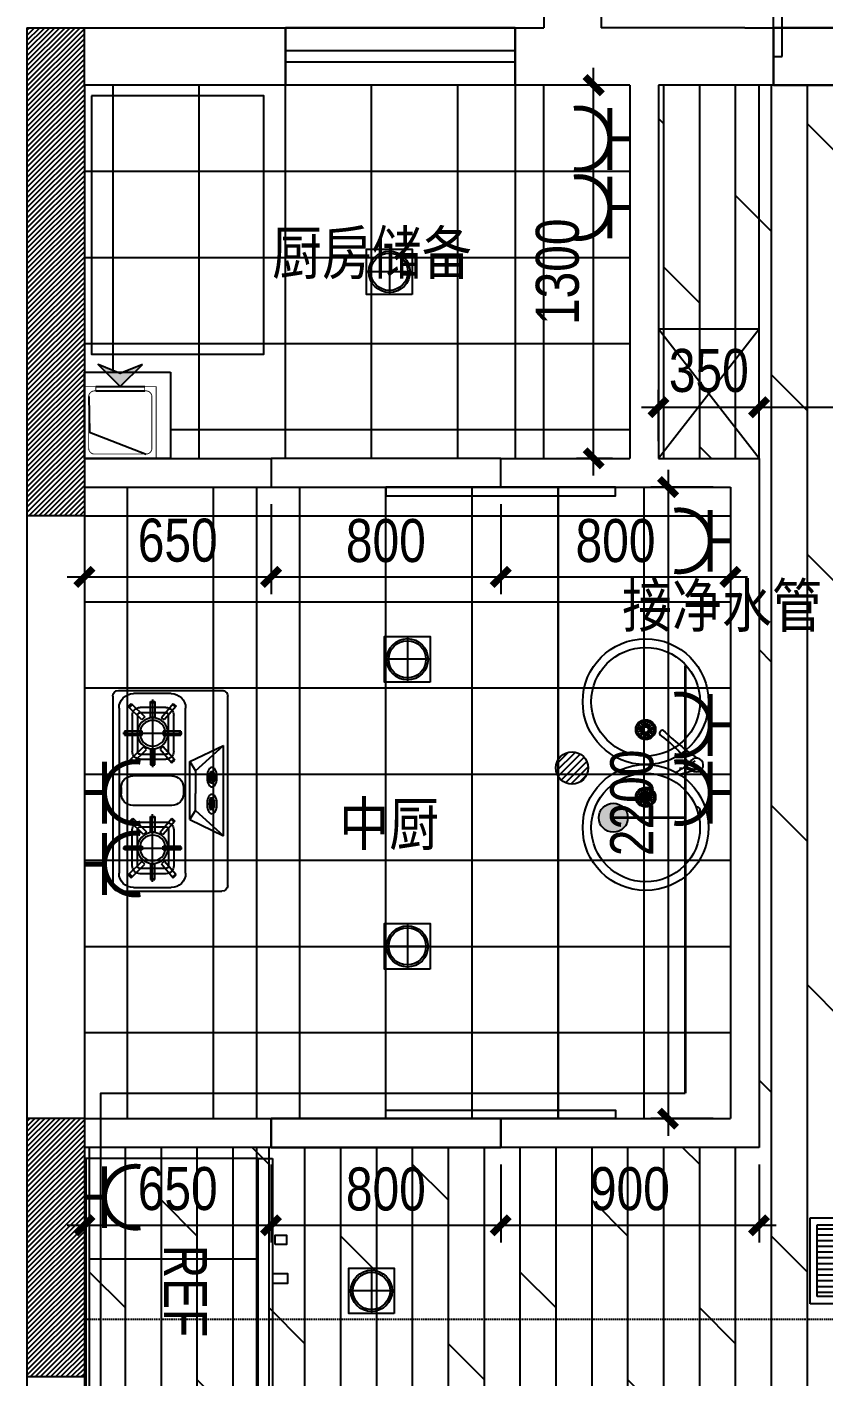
# Model space of a CAD drawing. Extents: x 160245 to 405305, y -111140 to 232735.
# Drawn here: x 270407 to 273183, y 509 to 5212 of the extents above; entities that cross this region are included whole.
import ezdxf

# ---------------------------------------------------------------- set-up
doc = ezdxf.new("R2010")
doc.units = 0
doc.header["$LTSCALE"] = 10
doc.header["$MEASUREMENT"] = 0
doc.linetypes.add('( Dashed )', pattern=[0.75, 0.5, -0.25])
doc.linetypes.add('DASH', pattern=[0.35, 0.25, -0.1])
doc.layers.get('Defpoints').update_dxf_attribs({"color": 229})
for name, color, linetype in [('C-ceiling 天花', 153, 'Continuous'), ('C-Light 灯具', 107, 'Continuous'), ('Door 门', 107, 'Continuous'), ('P-floorpat地面', 8, 'Continuous'), ('P-Furniture 家具', 153, 'Continuous'), ('P-N wall 新建隔墙', 241, 'Continuous'), ('P-New Wall Size 隔墙尺寸', 8, 'Continuous'), ('P-O wall 原始墙体', 245, 'Continuous'), ('P-Text  平面文字', 9, 'Continuous'), ('P-window 窗', 107, 'Continuous'), ('Z-给排水', 6, 'Continuous'), ('插座说明', 2, 'Continuous'), ('空调', 145, 'DASH')]:
    doc.layers.add(name, color=color, linetype=linetype)
doc.styles.add('PDC DIM', font='PMingLiU-ExtB.ttf', dxfattribs={"width": 0.85})
doc.styles.add('rmd', font='', dxfattribs={"width": 0.766})
doc.styles.get('rmd').set_extended_font_data('SimSun')
doc.dimstyles.new('PDC-A2', dxfattribs={"dimscale": 0, "dimtxt": 2.5, "dimasz": 1, "dimexe": 1, "dimexo": 1, "dimgap": 0.7, "dimtad": 1, "dimdec": 0, "dimtxsty": 'PDC DIM', "dimblk": 'ARCHTICK', "dimcen": 1, "dimdle": 1, "dimclrd": 8, "dimclre": 8, "dimclrt": 9, "dimadec": 0, "dimazin": 0, "dimtfac": 1, "dimtdec": 0, "dimtix": 1, "dimtmove": 2, "dimatfit": 3, "dimldrblk": 'PDC A2 T R', "dimfxl": 10, "dimfxlon": 1, "dimarcsym": 0})
pattern_1 = [(45, (59491.276, 0), (-8.8388348, 8.8388348), [])]

# ---------------------------------------------------------------- blocks, each defined once
blk = doc.blocks.new('A$C7BB304D7')
blk.add_hatch(color=256).paths.add_polyline_path([(126.5, 77.4), (203.8, 0.2), (126.3, 31.7), (49.1, 0)])
at = {"linetype": 'DASH', "ltscale": 0.5}
for p, q in [((1.5, 330.2), (1.5, 30.2)), ((301.5, 330.2), (1.5, 330.2)), ((301.5, 30.2), (301.5, 330.2)), ((1.5, 30.2), (301.5, 30.2))]:
    blk.add_line(p, q, dxfattribs=at)
for p, q in [((41.5, 95.2), (211.5, 95.2)), ((41.5, 80.2), (211.5, 80.2))]:
    blk.add_line(p, q)
at = {"const_width": 3}
blk.add_lwpolyline([(1.5, 80.2), (1.5, 330.2), (251.5, 330.2), (251.5, 80.2), (211.5, 80.2), (211.5, 95.2), (216.5, 95.2, 0.414214), (236.5, 115.2), (236.5, 295.2, 0.414214), (216.5, 315.2), (36.5, 315.2, 0.414214), (16.5, 295.2), (16.5, 115.2, 0.414214), (36.5, 95.2), (41.5, 95.2), (41.5, 80.2)], format="xyb", close=True, dxfattribs=at)
blk.add_lwpolyline([(16.5, 115.2), (19.3, 239.2), (216.5, 315.2)])
blk.add_lwpolyline([(203.8, 2.9), (126.3, 34.4), (49.1, 2.7), (126.5, 80.2)], close=True)
blk = doc.blocks.new('$DorLib2D$00000002')
for p, q in [((-0.5, 0), (-0.5, 0.4875)), ((-0.475, 0.4875), (-0.5, 0.4875)), ((-0.475, 0), (-0.475, 0.4875)), ((0.475, 0), (0.475, 0.4875)), ((0.475, 0.4875), (0.5, 0.4875)), ((0.5, 0), (0.5, 0.4875)), ((-0.5, 0), (-0.475, 0)), ((0.5, 0), (0.475, 0))]:
    blk.add_line(p, q)
at = {"lineweight": 13}
for centre, start, end in [((-0.4875, 0), 0, 88.5307), ((0.4875, 0), 91.4693, 180)]:
    blk.add_arc(centre, 0.4875, start, end, dxfattribs=at)
blk = doc.blocks.new('A$C65A12E1F')
at = {"linetype": 'ByBlock'}
for p, q in [((0, 650), (910, 650)), ((0, 600), (0, 650)), ((910, 650), (910, 600)), ((350, 600), (350, 10))]:
    blk.add_line(p, q, dxfattribs=at)
for points in [[(298.8, 660), (266.6, 660), (266.6, 699.8), (298.8, 699.8)], [(401.2, 650), (433.4, 650), (433.4, 703.4), (401.2, 703.4)], [(910, 600), (0, 600), (0, 0), (910, 0)]]:
    blk.add_lwpolyline(points, close=True, dxfattribs=at)
at = {"color": 9, "linetype": 'ByBlock', "insert": (300.5, 272.6), "char_height": 150, "width": 1231.747, "attachment_point": 7, "style": 'rmd'}
blk.add_mtext('{\\fArial|b0|i0|c0|p32;REF}', dxfattribs=at)
blk = doc.blocks.new('A$C6EA43BB4')
for p, q in [((0, 20), (0, 380.1)), ((20, 400.1), (680, 400.1)), ((700, 20), (700, 380.1)), ((680, 0), (20, 0))]:
    blk.add_line(p, q)
at = {"color": 251}
for p, q in [((282, 287.5), (193.7, 385)), ((193.7, 385), (507.9, 385)), ((249.7, 268.7), (193.7, 385)), ((419.6, 287.5), (507.9, 385)), ((451.9, 268.7), (507.9, 385)), ((285, 347.4), (285, 341.6)), ((292.2, 354.7), (291.6, 353.8)), ((291.6, 353.8), (318, 353.8)), ((291.6, 353.8), (291.6, 347.4)), ((291.6, 347.4), (318, 347.4)), ((292.2, 354.7), (317.4, 354.7)), ((317.4, 354.7), (318, 353.8)), ((318, 353.8), (318, 347.4)), ((324.6, 347.4), (324.6, 341.6)), ((377.1, 347.4), (377.1, 341.6)), ((384.2, 354.7), (383.6, 353.8)), ((383.6, 353.8), (383.6, 347.4)), ((410, 353.8), (383.6, 353.8)), ((410, 347.4), (383.6, 347.4)), ((409.5, 354.7), (384.2, 354.7)), ((409.5, 354.7), (410, 353.8)), ((410, 353.8), (410, 347.4)), ((416.6, 347.4), (416.6, 341.6)), ((249.7, 268.7), (282, 287.5)), ((282, 287.5), (340.8, 287.5)), ((419.6, 287.5), (340.8, 287.5)), ((451.9, 268.7), (419.6, 287.5)), ((63, 253.7), (638.6, 253.7)), ((144.2, 237.1), (144.2, 175)), ((144.2, 237.1), (157.6, 237.1)), ((150.9, 34.9), (150.9, 241.6)), ((157.6, 175), (157.6, 237.1)), ((249.7, 268.7), (451.9, 268.7)), ((362.2, 245.8), (339.4, 245.8)), ((544, 175), (544, 237.1)), ((557.4, 237.1), (544, 237.1)), ((550.7, 34.9), (550.7, 241.6)), ((557.4, 237.1), (557.4, 175)), ((13, 71.6), (13, 203.7)), ((47.5, 210.1), (57, 220.9)), ((95.7, 170.1), (47.5, 210.1)), ((50.6, 207.6), (60.1, 218.3)), ((57, 220.9), (104.7, 179)), ((214.3, 212), (88.3, 212)), ((215.3, 193.8), (88.6, 193.8)), ((144.2, 232), (157.6, 232)), ((244.8, 216), (197.1, 174)), ((206.2, 165.1), (254.3, 205.2)), ((251.2, 202.6), (241.8, 213.4)), ((254.3, 205.2), (244.8, 216)), ((299.4, 205.8), (299.4, 69.5)), ((402.2, 205.8), (402.2, 69.5)), ((447.3, 205.2), (456.8, 216)), ((495.5, 165.1), (447.3, 205.2)), ((450.4, 202.6), (459.8, 213.4)), ((456.8, 216), (504.5, 174)), ((486.4, 193.8), (613, 193.8)), ((487.4, 212), (613.4, 212)), ((557.4, 232), (544, 232)), ((644.6, 220.9), (596.9, 179)), ((606, 170.1), (654.1, 210.1)), ((651, 207.6), (641.6, 218.3)), ((654.1, 210.1), (644.6, 220.9)), ((688.6, 203.7), (688.6, 71.6)), ((40.9, 131.7), (40.9, 146.2)), ((40.9, 146.2), (95.6, 146.2)), ((43.5, 131.7), (43.5, 146.2)), ((61.3, 185), (61.3, 95)), ((79.6, 184.8), (79.6, 94.5)), ((95.6, 131.7), (95.6, 146.2)), ((95.6, 146.2), (95.6, 132.4)), ((104.7, 179), (95.7, 170.1)), ((144.2, 175), (157.6, 175)), ((144.2, 175), (157.6, 175)), ((197.1, 174), (206.2, 165.1)), ((260.9, 146.2), (206.3, 146.2)), ((206.3, 146.2), (206.3, 132.4)), ((206.3, 131.7), (206.3, 146.2)), ((224.3, 94.5), (224.3, 184.8)), ((241.3, 95), (241.3, 185)), ((258.4, 131.7), (258.4, 146.2)), ((260.9, 131.7), (260.9, 146.2)), ((440.7, 131.7), (440.7, 146.2)), ((440.7, 146.2), (495.4, 146.2)), ((443.3, 131.7), (443.3, 146.2)), ((460.4, 95), (460.4, 185)), ((477.4, 94.5), (477.4, 184.8)), ((495.4, 131.7), (495.4, 146.2)), ((495.4, 146.2), (495.4, 132.4)), ((504.5, 174), (495.5, 165.1)), ((557.4, 175), (544, 175)), ((557.4, 175), (544, 175)), ((596.9, 179), (606, 170.1)), ((660.7, 146.2), (606, 146.2)), ((606, 146.2), (606, 132.4)), ((606, 131.7), (606, 146.2)), ((622, 184.8), (622, 94.5)), ((640.4, 185), (640.4, 95)), ((658.1, 131.7), (658.1, 146.2)), ((660.7, 131.7), (660.7, 146.2)), ((33.2, 138.3), (268.7, 138.3)), ((95.6, 131.7), (40.9, 131.7)), ((47.5, 63.5), (94.3, 111.1)), ((103.8, 100.9), (57.5, 54)), ((94.3, 111.1), (103.8, 100.9)), ((157.6, 102.1), (144.2, 102.1)), ((144.2, 102.1), (144.2, 40.8)), ((157.6, 40.8), (157.6, 102.1)), ((207.6, 116.9), (198, 106.7)), ((198, 106.7), (244.4, 59.8)), ((206.3, 131.7), (260.9, 131.7)), ((254.3, 69.4), (207.6, 116.9)), ((668.5, 138.3), (432.9, 138.3)), ((495.4, 131.7), (440.7, 131.7)), ((447.3, 69.4), (494, 116.9)), ((503.6, 106.7), (457.3, 59.8)), ((494, 116.9), (503.6, 106.7)), ((544, 102.1), (557.4, 102.1)), ((544, 40.8), (544, 102.1)), ((557.4, 102.1), (557.4, 40.8)), ((607.4, 111.1), (597.8, 100.9)), ((597.8, 100.9), (644.2, 54)), ((606, 131.7), (660.7, 131.7)), ((654.1, 63.5), (607.4, 111.1)), ((57.5, 54), (47.5, 63.5)), ((61.4, 58), (51.6, 67.7)), ((88.3, 68), (214.3, 68)), ((88.6, 85.5), (215.3, 85.5)), ((240.4, 63.9), (250.2, 73.5)), ((244.4, 59.8), (254.3, 69.4)), ((457.3, 59.8), (447.3, 69.4)), ((461.2, 63.9), (451.4, 73.5)), ((613, 85.5), (486.4, 85.5)), ((613.4, 68), (487.4, 68)), ((640.2, 58), (650, 67.7)), ((644.2, 54), (654.1, 63.5)), ((638.6, 21.6), (63, 21.6)), ((144.2, 45.9), (157.6, 45.9)), ((144.2, 40.8), (157.6, 40.8)), ((144.2, 40.8), (157.6, 40.8)), ((362.2, 29.5), (339.4, 29.5)), ((557.4, 45.9), (544, 45.9)), ((557.4, 40.8), (544, 40.8)), ((557.4, 40.8), (544, 40.8))]:
    blk.add_line(p, q, dxfattribs=at)
for centre, radius in [((151, 139), 53.8), ((550.7, 139), 53.8), ((151, 139), 44.8), ((550.7, 139), 44.8)]:
    blk.add_circle(centre, radius, dxfattribs=at)
for centre, start, end in [((20, 380.1), 90.0011, 180), ((680, 380.1), 0, 90.0011), ((20, 20), 180, 270.0004), ((680, 20), 270.0004, 0)]:
    blk.add_arc(centre, 20, start, end)
for centre, radius, start, end in [((277.2, 345.6), 8, 138.0401, 180), ((277.2, 345.6), 8, 180, 221.9599), ((289.9, 334.2), 25.1, 114.7345, 138.0401), ((289.9, 357.1), 25.1, 221.9599, 245.2655), ((298.5, 315.6), 45.6, 100.8033, 114.7345), ((298.5, 375.6), 45.6, 245.2655, 259.1967), ((304.1, 286.1), 75.6, 90, 100.8033), ((304.1, 405.2), 75.6, 259.1967, 270), ((304.1, 286.1), 75.6, 79.1967, 90), ((304.1, 405.2), 75.6, 270, 280.8033), ((309.7, 315.6), 45.6, 65.2655, 79.1967), ((309.7, 375.6), 45.6, 280.8033, 294.7345), ((318.3, 334.2), 25.1, 41.9599, 65.2655), ((318.3, 357.1), 25.1, 294.7345, 318.0401), ((331, 345.6), 8, 0, 41.9599), ((331, 345.6), 8, 318.0401, 0), ((370.6, 345.6), 8, 138.0401, 180), ((370.6, 345.6), 8, 180, 221.9599), ((383.4, 334.2), 25.1, 114.7345, 138.0401), ((383.4, 357.1), 25.1, 221.9599, 245.2655), ((391.9, 315.6), 45.6, 100.8033, 114.7345), ((391.9, 375.6), 45.6, 245.2655, 259.1967), ((397.5, 286.1), 75.6, 90, 100.8033), ((397.5, 405.2), 75.6, 259.1967, 270), ((397.5, 286.1), 75.6, 79.1967, 90), ((397.5, 405.2), 75.6, 270, 280.8033), ((403.2, 315.6), 45.6, 65.2655, 79.1967), ((403.2, 375.6), 45.6, 280.8033, 294.7345), ((411.7, 334.2), 25.1, 41.9599, 65.2655), ((411.7, 357.1), 25.1, 294.7345, 318.0401), ((424.5, 345.6), 8, 0, 41.9599), ((424.5, 345.6), 8, 318.0401, 0), ((63, 203.7), 50, 90, 180), ((339.4, 205.8), 40, 90, 180), ((362.2, 205.8), 40, 0, 90), ((638.6, 203.7), 50, 0, 90), ((88.3, 185), 27, 89.9993, 179.9989), ((88.6, 184.8), 9, 90, 180), ((214.3, 185), 27, 359.9996, 89.9993), ((215.3, 184.8), 9, 0, 90), ((487.4, 185), 27, 90.0007, 180.0004), ((486.4, 184.8), 9, 90, 180), ((613, 184.8), 9, 0, 90), ((613.4, 185), 27, 0.0011, 90.0007), ((88.3, 95), 27, 179.9989, 270), ((88.6, 94.5), 9, 180, 270), ((214.3, 95), 27, 270, 359.9996), ((215.3, 94.5), 9, 270, 0), ((487.4, 95), 27, 180.0004, 270), ((486.4, 94.5), 9, 180, 270), ((613, 94.5), 9, 270, 0), ((613.4, 95), 27, 270, 0.0011), ((63, 71.6), 50, 180, 270), ((339.4, 69.5), 40, 180, 270), ((362.2, 69.5), 40, 270, 0), ((638.6, 71.6), 50, 270, 0)]:
    blk.add_arc(centre, radius, start, end, dxfattribs=at)
at = {"color": 251, "extrusion": (0, 0, -1)}
for centre, start_param, end_param in [((304.8, 347.4), 2.303424, 7.121354), ((304.8, 341.6), 3.141593, 6.283185)]:
    blk.add_ellipse(centre, major_axis=(-19.8, 0), ratio=0.284502, start_param=start_param, end_param=end_param, dxfattribs=at)
at = {"color": 251}
for centre, start_param, end_param in [((396.8, 347.4), 2.303424, 7.121354), ((396.8, 341.6), 3.141593, 6.283185)]:
    blk.add_ellipse(centre, major_axis=(19.8, 0), ratio=0.284502, start_param=start_param, end_param=end_param, dxfattribs=at)
blk = doc.blocks.new('_ArchTick')
at = {"color": 0, "linetype": 'ByBlock', "const_width": 0.4}
blk.add_lwpolyline([(-0.5, -0.5), (0.5, 0.5)], dxfattribs=at)
blk = doc.blocks.new('*D2168')
at = {"layer": 'Defpoints', "color": 0, "transparency": 16777216}
for p in [(270606.9, 3609.4), (271256.9, 3609.4), (271256.9, 3296.6)]:
    blk.add_point(p, dxfattribs=at)
at = {"layer": 'P-New Wall Size 隔墙尺寸', "color": 8, "lineweight": -2, "transparency": 16777216}
for p, q in [((270606.9, 3549.4), (270606.9, 3236.6)), ((271256.9, 3549.4), (271256.9, 3236.6)), ((270546.9, 3296.6), (271316.9, 3296.6))]:
    blk.add_line(p, q, dxfattribs=at)
at = {"layer": 'P-New Wall Size 隔墙尺寸', "color": 8, "lineweight": -2, "transparency": 16777216, "xscale": 60.00000000000001, "yscale": 60.00000000000001, "zscale": 60.00000000000001, "rotation": 180}
blk.add_blockref('_ArchTick', (270606.9, 3296.6), dxfattribs=at)
at = {"layer": 'P-New Wall Size 隔墙尺寸', "color": 8, "lineweight": -2, "transparency": 16777216, "xscale": 60.00000000000001, "yscale": 60.00000000000001, "zscale": 60.00000000000001}
blk.add_blockref('_ArchTick', (271256.9, 3296.6), dxfattribs=at)
at = {"layer": 'P-New Wall Size 隔墙尺寸', "color": 9, "transparency": 16777216, "insert": (270931.9, 3423.5), "char_height": 150, "attachment_point": 5, "style": 'PDC DIM'}
blk.add_mtext('650', dxfattribs=at)
blk = doc.blocks.new('PDC A2 T R')
at = {"color": 0, "linetype": 'ByBlock'}
blk.add_line((0, 0), (-2, 0), dxfattribs=at)
for points in [[(-2.147, 0.886), (-1.491, 1.345), (-0.6, 0), (0, 0)], [(-2.147, -0.886), (-1.491, -1.345), (-0.6, 0), (0, 0)]]:
    blk.add_solid(points, dxfattribs=at)
blk = doc.blocks.new('*D2169')
at = {"layer": 'Defpoints', "color": 0, "transparency": 16777216}
for p in [(271256.9, 3609.4), (272056.9, 3609.4), (272056.9, 3296.6)]:
    blk.add_point(p, dxfattribs=at)
at = {"layer": 'P-New Wall Size 隔墙尺寸', "color": 8, "lineweight": -2, "transparency": 16777216}
for p, q in [((271256.9, 3549.4), (271256.9, 3236.6)), ((272056.9, 3549.4), (272056.9, 3236.6)), ((271196.9, 3296.6), (272116.9, 3296.6))]:
    blk.add_line(p, q, dxfattribs=at)
at = {"layer": 'P-New Wall Size 隔墙尺寸', "color": 8, "lineweight": -2, "transparency": 16777216, "xscale": 60.00000000000001, "yscale": 60.00000000000001, "zscale": 60.00000000000001, "rotation": 180}
blk.add_blockref('_ArchTick', (271256.9, 3296.6), dxfattribs=at)
at = {"layer": 'P-New Wall Size 隔墙尺寸', "color": 8, "lineweight": -2, "transparency": 16777216, "xscale": 60.00000000000001, "yscale": 60.00000000000001, "zscale": 60.00000000000001}
blk.add_blockref('_ArchTick', (272056.9, 3296.6), dxfattribs=at)
at = {"layer": 'P-New Wall Size 隔墙尺寸', "color": 9, "transparency": 16777216, "insert": (271656.9, 3422.1), "char_height": 150, "attachment_point": 5, "style": 'PDC DIM'}
blk.add_mtext('800', dxfattribs=at)
blk = doc.blocks.new('*D2170')
at = {"layer": 'Defpoints', "color": 0, "transparency": 16777216}
for p in [(272056.9, 3609.4), (272856.9, 3609.4), (272856.9, 3296.6)]:
    blk.add_point(p, dxfattribs=at)
at = {"layer": 'P-New Wall Size 隔墙尺寸', "color": 8, "lineweight": -2, "transparency": 16777216}
for p, q in [((272056.9, 3549.4), (272056.9, 3236.6)), ((272856.9, 3549.4), (272856.9, 3236.6)), ((271996.9, 3296.6), (272916.9, 3296.6))]:
    blk.add_line(p, q, dxfattribs=at)
at = {"layer": 'P-New Wall Size 隔墙尺寸', "color": 8, "lineweight": -2, "transparency": 16777216, "xscale": 60.00000000000001, "yscale": 60.00000000000001, "zscale": 60.00000000000001, "rotation": 180}
blk.add_blockref('_ArchTick', (272056.9, 3296.6), dxfattribs=at)
at = {"layer": 'P-New Wall Size 隔墙尺寸', "color": 8, "lineweight": -2, "transparency": 16777216, "xscale": 60.00000000000001, "yscale": 60.00000000000001, "zscale": 60.00000000000001}
blk.add_blockref('_ArchTick', (272856.9, 3296.6), dxfattribs=at)
at = {"layer": 'P-New Wall Size 隔墙尺寸', "color": 9, "transparency": 16777216, "insert": (272456.9, 3422.1), "char_height": 150, "attachment_point": 5, "style": 'PDC DIM'}
blk.add_mtext('800', dxfattribs=at)
blk = doc.blocks.new('*D2171')
at = {"layer": 'Defpoints', "color": 0, "transparency": 16777216}
for p in [(272380.7, 5009.4), (272506.9, 5009.4), (272506.9, 3709.4)]:
    blk.add_point(p, dxfattribs=at)
at = {"layer": 'P-New Wall Size 隔墙尺寸', "color": 8, "lineweight": -2, "transparency": 16777216}
for p, q in [((272380.7, 3649.4), (272380.7, 5069.4)), ((272446.9, 5009.4), (272320.7, 5009.4)), ((272446.9, 3709.4), (272320.7, 3709.4))]:
    blk.add_line(p, q, dxfattribs=at)
at = {"layer": 'P-New Wall Size 隔墙尺寸', "color": 8, "lineweight": -2, "transparency": 16777216, "xscale": 60.00000000000001, "yscale": 60.00000000000001, "zscale": 60.00000000000001}
for p, rotation in [((272380.7, 5009.4), 90), ((272380.7, 3709.4), 270)]:
    blk.add_blockref('_ArchTick', p, dxfattribs=dict(at, rotation=rotation))
at = {"layer": 'P-New Wall Size 隔墙尺寸', "color": 9, "transparency": 16777216, "insert": (272255.2, 4359.4), "char_height": 150, "attachment_point": 5, "rotation": 90, "style": 'PDC DIM'}
blk.add_mtext('1300', dxfattribs=at)
blk = doc.blocks.new('*D2172')
at = {"layer": 'Defpoints', "color": 0, "transparency": 16777216}
for p in [(272856.9, 3609.4), (272639.9, 1409.4), (272856.9, 1409.4)]:
    blk.add_point(p, dxfattribs=at)
at = {"layer": 'P-New Wall Size 隔墙尺寸', "color": 8, "lineweight": -2, "transparency": 16777216}
for p, q in [((272639.9, 3669.4), (272639.9, 1349.4)), ((272796.9, 3609.4), (272579.9, 3609.4)), ((272796.9, 1409.4), (272579.9, 1409.4))]:
    blk.add_line(p, q, dxfattribs=at)
at = {"layer": 'P-New Wall Size 隔墙尺寸', "color": 8, "lineweight": -2, "transparency": 16777216, "xscale": 60.00000000000001, "yscale": 60.00000000000001, "zscale": 60.00000000000001}
for p, rotation in [((272639.9, 3609.4), 90), ((272639.9, 1409.4), 270)]:
    blk.add_blockref('_ArchTick', p, dxfattribs=dict(at, rotation=rotation))
at = {"layer": 'P-New Wall Size 隔墙尺寸', "color": 9, "transparency": 16777216, "insert": (272514.4, 2509.4), "char_height": 150, "attachment_point": 5, "rotation": 90, "style": 'PDC DIM'}
blk.add_mtext('2200', dxfattribs=at)
blk = doc.blocks.new('*D2173')
at = {"layer": 'Defpoints', "color": 0, "transparency": 16777216}
for p in [(270606.9, 1309.4), (271256.9, 1309.4), (271256.9, 1037.8)]:
    blk.add_point(p, dxfattribs=at)
at = {"layer": 'P-New Wall Size 隔墙尺寸', "color": 8, "lineweight": -2, "transparency": 16777216}
for p, q in [((270606.9, 1249.4), (270606.9, 977.8)), ((271256.9, 1249.4), (271256.9, 977.8)), ((270546.9, 1037.8), (271316.9, 1037.8))]:
    blk.add_line(p, q, dxfattribs=at)
at = {"layer": 'P-New Wall Size 隔墙尺寸', "color": 8, "lineweight": -2, "transparency": 16777216, "xscale": 60.00000000000001, "yscale": 60.00000000000001, "zscale": 60.00000000000001, "rotation": 180}
blk.add_blockref('_ArchTick', (270606.9, 1037.8), dxfattribs=at)
at = {"layer": 'P-New Wall Size 隔墙尺寸', "color": 8, "lineweight": -2, "transparency": 16777216, "xscale": 60.00000000000001, "yscale": 60.00000000000001, "zscale": 60.00000000000001}
blk.add_blockref('_ArchTick', (271256.9, 1037.8), dxfattribs=at)
at = {"layer": 'P-New Wall Size 隔墙尺寸', "color": 9, "transparency": 16777216, "insert": (270931.9, 1164.8), "char_height": 150, "attachment_point": 5, "style": 'PDC DIM'}
blk.add_mtext('650', dxfattribs=at)
blk = doc.blocks.new('*D2174')
at = {"layer": 'Defpoints', "color": 0, "transparency": 16777216}
for p in [(271256.9, 1309.4), (272056.9, 1309.4), (272056.9, 1037.8)]:
    blk.add_point(p, dxfattribs=at)
at = {"layer": 'P-New Wall Size 隔墙尺寸', "color": 8, "lineweight": -2, "transparency": 16777216}
for p, q in [((271256.9, 1249.4), (271256.9, 977.8)), ((272056.9, 1249.4), (272056.9, 977.8)), ((271196.9, 1037.8), (272116.9, 1037.8))]:
    blk.add_line(p, q, dxfattribs=at)
at = {"layer": 'P-New Wall Size 隔墙尺寸', "color": 8, "lineweight": -2, "transparency": 16777216, "xscale": 60.00000000000001, "yscale": 60.00000000000001, "zscale": 60.00000000000001, "rotation": 180}
blk.add_blockref('_ArchTick', (271256.9, 1037.8), dxfattribs=at)
at = {"layer": 'P-New Wall Size 隔墙尺寸', "color": 8, "lineweight": -2, "transparency": 16777216, "xscale": 60.00000000000001, "yscale": 60.00000000000001, "zscale": 60.00000000000001}
blk.add_blockref('_ArchTick', (272056.9, 1037.8), dxfattribs=at)
at = {"layer": 'P-New Wall Size 隔墙尺寸', "color": 9, "transparency": 16777216, "insert": (271656.9, 1163.3), "char_height": 150, "attachment_point": 5, "style": 'PDC DIM'}
blk.add_mtext('800', dxfattribs=at)
blk = doc.blocks.new('*D2175')
at = {"layer": 'Defpoints', "color": 0, "transparency": 16777216}
for p in [(272056.9, 1309.4), (272956.9, 1309.4), (272956.9, 1037.8)]:
    blk.add_point(p, dxfattribs=at)
at = {"layer": 'P-New Wall Size 隔墙尺寸', "color": 8, "lineweight": -2, "transparency": 16777216}
for p, q in [((272056.9, 1249.4), (272056.9, 977.8)), ((272956.9, 1249.4), (272956.9, 977.8)), ((271996.9, 1037.8), (273016.9, 1037.8))]:
    blk.add_line(p, q, dxfattribs=at)
at = {"layer": 'P-New Wall Size 隔墙尺寸', "color": 8, "lineweight": -2, "transparency": 16777216, "xscale": 60.00000000000001, "yscale": 60.00000000000001, "zscale": 60.00000000000001, "rotation": 180}
blk.add_blockref('_ArchTick', (272056.9, 1037.8), dxfattribs=at)
at = {"layer": 'P-New Wall Size 隔墙尺寸', "color": 8, "lineweight": -2, "transparency": 16777216, "xscale": 60.00000000000001, "yscale": 60.00000000000001, "zscale": 60.00000000000001}
blk.add_blockref('_ArchTick', (272956.9, 1037.8), dxfattribs=at)
at = {"layer": 'P-New Wall Size 隔墙尺寸', "color": 9, "transparency": 16777216, "insert": (272506.9, 1164.3), "char_height": 150, "attachment_point": 5, "style": 'PDC DIM'}
blk.add_mtext('900', dxfattribs=at)
blk = doc.blocks.new('*D2176')
at = {"layer": 'Defpoints', "color": 0, "transparency": 16777216}
for p in [(272956.9, 3887.7), (272606.9, 3709.4), (272956.9, 3709.4)]:
    blk.add_point(p, dxfattribs=at)
at = {"layer": 'P-New Wall Size 隔墙尺寸', "color": 8, "lineweight": -2, "transparency": 16777216}
for p, q in [((272606.9, 3769.4), (272606.9, 3947.7)), ((272956.9, 3769.4), (272956.9, 3947.7)), ((272546.9, 3887.7), (273016.9, 3887.7))]:
    blk.add_line(p, q, dxfattribs=at)
at = {"layer": 'P-New Wall Size 隔墙尺寸', "color": 8, "lineweight": -2, "transparency": 16777216, "xscale": 60.00000000000001, "yscale": 60.00000000000001, "zscale": 60.00000000000001, "rotation": 180}
blk.add_blockref('_ArchTick', (272606.9, 3887.7), dxfattribs=at)
at = {"layer": 'P-New Wall Size 隔墙尺寸', "color": 8, "lineweight": -2, "transparency": 16777216, "xscale": 60.00000000000001, "yscale": 60.00000000000001, "zscale": 60.00000000000001}
blk.add_blockref('_ArchTick', (272956.9, 3887.7), dxfattribs=at)
at = {"layer": 'P-New Wall Size 隔墙尺寸', "color": 9, "transparency": 16777216, "insert": (272781.9, 4014.7), "char_height": 150, "attachment_point": 5, "style": 'PDC DIM'}
blk.add_mtext('350', dxfattribs=at)
blk = doc.blocks.new('*D2177')
at = {"layer": 'Defpoints', "color": 0, "transparency": 16777216}
for p in [(274306.9, 3887.7), (272956.9, 3709.4), (274306.9, 3709.4)]:
    blk.add_point(p, dxfattribs=at)
at = {"layer": 'P-New Wall Size 隔墙尺寸', "color": 8, "lineweight": -2, "transparency": 16777216}
for p, q in [((272956.9, 3769.4), (272956.9, 3947.7)), ((274306.9, 3769.4), (274306.9, 3947.7)), ((272896.9, 3887.7), (274366.9, 3887.7))]:
    blk.add_line(p, q, dxfattribs=at)
at = {"layer": 'P-New Wall Size 隔墙尺寸', "color": 8, "lineweight": -2, "transparency": 16777216, "xscale": 60.00000000000001, "yscale": 60.00000000000001, "zscale": 60.00000000000001, "rotation": 180}
blk.add_blockref('_ArchTick', (272956.9, 3887.7), dxfattribs=at)
at = {"layer": 'P-New Wall Size 隔墙尺寸', "color": 8, "lineweight": -2, "transparency": 16777216, "xscale": 60.00000000000001, "yscale": 60.00000000000001, "zscale": 60.00000000000001}
blk.add_blockref('_ArchTick', (274306.9, 3887.7), dxfattribs=at)
at = {"layer": 'P-New Wall Size 隔墙尺寸', "color": 9, "transparency": 16777216, "insert": (273631.9, 4014.7), "char_height": 150, "attachment_point": 5, "style": 'PDC DIM'}
blk.add_mtext('1350', dxfattribs=at)
blk = doc.blocks.new('ceiling light100')
for p, q in [((0, -26.4), (0, 26.4)), ((-26.4, 0), (26.4, 0))]:
    blk.add_line(p, q)
blk.add_lwpolyline([(-26.4, 26.4), (26.4, 26.4), (26.4, -26.4), (-26.4, -26.4)], close=True)
for radius in [24, 21.6]:
    blk.add_circle((0, 0), radius)
blk = doc.blocks.new('ccc')
at = {"const_width": 15}
for points in [[(382762, 218738.5), (382762, 218798.5)], [(382854.5, 218738.5), (382669.5, 218738.5)]]:
    blk.add_lwpolyline(points, dxfattribs=at)
blk.add_lwpolyline([(382670.7, 218631, -0.040743), (382669.5, 218646, -1), (382854.5, 218646, -0.040743), (382853.2, 218631, -0.040743)], format="xyb", dxfattribs=at)
blk = doc.blocks.new('A$C6157208D')
h = blk.add_hatch()
h.set_pattern_fill('_USER', color=8, scale=20, style=0, pattern_type=0)
h.set_pattern_definition([(0, (-4444.043, -4094.849), (0, 20), [])])
h.paths.add_polyline_path([(25, 25), (25, 275), (975, 275), (975, 25)])
for points in [[(0, 0), (0, 300), (1000, 300), (1000, 0)], [(25, 25), (25, 275), (975, 275), (975, 25)]]:
    blk.add_lwpolyline(points, close=True)

msp = doc.modelspace()

# ---------------------------------------------------------------- hatches: boundary and pattern name
at = {"layer": 'P-floorpat地面'}
h = msp.add_hatch(dxfattribs=at)
h.set_pattern_fill('DOLMIT', color=250, scale=500, angle=90)
h.paths.add_polyline_path([(274306.9, 5009.4), (272606.9, 5009.4), (272606.9, 3709.4), (272956.9, 3709.4), (272956.9, 1309.4), (270606.9, 1309.4), (270606.9, -2990.6), (271406.9, -2990.6), (271406.9, -3790.6), (273506.9, -3790.6), (273506.9, -2990.6), (278206.9, -2990.6), (278206.9, 509.4), (275606.9, 509.4), (275606.9, 709.4), (276306.9, 709.4), (276306.9, 1779.4), (275506.9, 1779.4), (275506.9, 1509.4), (274456.9, 1509.4), (274456.9, 2709.4), (274356.9, 2709.4), (274356.9, 3509.4), (274306.9, 3509.4), (274306.9, 3809.4), (274506.9, 3809.4), (274506.9, 3709.4), (277356.9, 3709.4), (278206.9, 3709.4), (278206.9, 6509.4), (274506.9, 6509.4), (274506.9, 4609.4), (274306.9, 4609.4)])
h = msp.add_hatch(dxfattribs=at)
h.set_pattern_fill('_USER', color=250, scale=300, double=1, pattern_type=0)
h.set_pattern_definition([(0, (272506.93, 5009.36), (0, 300), []), (90, (272506.93, 5009.36), (-300, 2e-14), [])])
h.paths.add_polyline_path([(272506.9, 5009.4), (272106.9, 5009.4), (271306.9, 5009.4), (270706.9, 5009.4), (270606.9, 5009.4), (270606.9, 4009.4), (270682, 4009.4), (270654.5, 4036.8), (270721.5, 4009.4), (270742, 4009.4), (270809.2, 4036.7), (270781.9, 4009.4), (270906.9, 4009.4), (270906.9, 3709.4), (271256.9, 3709.4), (272056.9, 3709.4), (272506.9, 3709.4)])
h = msp.add_hatch(dxfattribs=at)
h.set_pattern_fill('_USER', color=250, scale=300, double=1, pattern_type=0)
h.set_pattern_definition([(0, (272856.93, 1409.36), (0, 300), []), (90, (272856.93, 1409.36), (-300, 2e-14), [])])
h.paths.add_polyline_path([(272856.9, 3609.4), (272056.9, 3609.4), (271256.9, 3609.4), (270606.9, 3609.4), (270606.9, 3509.4), (270606.9, 1409.4), (271256.9, 1409.4), (272056.9, 1409.4), (272856.9, 1409.4)])
at = {"layer": 'P-O wall 原始墙体'}
h = msp.add_hatch(dxfattribs=at)
h.set_pattern_fill('ANSI31', color=256, scale=100, style=0)
h.set_pattern_definition(pattern_1)
h.paths.add_polyline_path([(270606.9, 5009.4), (270606.9, 5209.4), (270406.9, 5209.4), (270406.9, 3509.4), (270606.9, 3509.4)])
h = msp.add_hatch(dxfattribs=at)
h.set_pattern_fill('ANSI31', color=256, scale=100, style=0)
h.set_pattern_definition(pattern_1)
h.paths.add_polyline_path([(270406.9, 509.4), (270606.9, 509.4), (270606.9, 1409.4), (270406.9, 1409.4)])
at = {"layer": 'Z-给排水', "linetype": 'ByBlock', "lineweight": -2}
h = msp.add_hatch(dxfattribs=at)
h.set_pattern_fill('_USER', color=256, scale=16.875, angle=45, style=0, pattern_type=0)
h.set_pattern_definition([(45, (264626.668, -503708.375), (-11.93242693, 11.93242693), [])])
edge = h.paths.add_edge_path()
edge.add_arc((272305.4, 2630.9), 56.2, 0, 360)
h = msp.add_hatch(color=256, dxfattribs=at)
edge = h.paths.add_edge_path()
edge.add_arc((272449.2, 2457.6), 50.6, 0, 360)

# ---------------------------------------------------------------- linework, layer by layer
at = {"layer": 'C-ceiling 天花', "linetype": '( Dashed )'}
msp.add_line((274506.9, 709.4), (270606.9, 709.4), dxfattribs=at)
at = {"layer": 'C-ceiling 天花'}
for points in [[(273006.9, 5009.4), (274206.9, 5009.4), (274206.9, 5209.4), (273006.9, 5209.4)], [(271256.9, 3609.4), (272056.9, 3609.4), (272056.9, 3709.4), (271256.9, 3709.4)], [(271256.9, 1309.4), (272056.9, 1309.4), (272056.9, 1409.4), (271256.9, 1409.4)]]:
    msp.add_lwpolyline(points, close=True, dxfattribs=at)
at = {"layer": 'Door 门'}
msp.add_line((274206.9, 5209.4), (273006.9, 5209.4), dxfattribs=at)
for points in [[(271656.9, 3579.4), (272456.9, 3579.4), (272456.9, 3609.4), (271656.9, 3609.4)], [(271656.9, 1439.4), (272456.9, 1439.4), (272456.9, 1409.4), (271656.9, 1409.4)]]:
    msp.add_lwpolyline(points, close=True, dxfattribs=at)
at = {"layer": 'P-floorpat地面'}
for points in [[(272106.9, 5009.4), (271306.9, 5009.4), (271306.9, 5209.4), (272106.9, 5209.4)], [(273006.9, 5209.4), (274206.9, 5209.4), (274206.9, 5009.4), (273006.9, 5009.4)], [(271256.9, 3609.4), (272056.9, 3609.4), (272056.9, 3709.4), (271256.9, 3709.4)], [(272056.9, 1309.4), (271256.9, 1309.4), (271256.9, 1409.4), (272056.9, 1409.4)]]:
    msp.add_lwpolyline(points, close=True, dxfattribs=at)
at = {"layer": 'P-Furniture 家具', "linetype": 'ByBlock'}
for p, q in [((272106.9, 5009.4), (272106.9, 3709.4)), ((272956.9, 3709.4), (272956.9, 5009.4)), ((272956.9, 4159.4), (272606.9, 4159.4)), ((272956.9, 4159.4), (272606.9, 3709.4)), ((272956.9, 3709.4), (272606.9, 4159.4)), ((271206.9, 3609.4), (271206.9, 1409.4)), ((272256.9, 3609.4), (272256.9, 1409.4)), ((271206.9, 1309.4), (271206.9, -2990.6))]:
    msp.add_line(p, q, dxfattribs=at)
at = {"layer": 'P-Furniture 家具'}
for p, q in [((272554.1, 2769.9), (272537.9, 2781.7)), ((272556.2, 2772), (272544.4, 2788.2)), ((272558.8, 2773.4), (272552.7, 2792.4)), ((272561.8, 2773.8), (272561.8, 2793.8)), ((272564.7, 2773.4), (272570.9, 2792.4)), ((272567.3, 2772), (272579.1, 2788.2)), ((272569.4, 2769.9), (272585.6, 2781.7)), ((272552.3, 2764.4), (272532.3, 2764.4)), ((272552.8, 2767.3), (272533.7, 2773.5)), ((272552.8, 2761.4), (272533.7, 2755.3)), ((272554.1, 2758.8), (272537.9, 2747.1)), ((272556.2, 2756.7), (272544.4, 2740.5)), ((272558.8, 2755.4), (272552.7, 2736.4)), ((272561.8, 2754.9), (272561.8, 2734.9)), ((272564.7, 2755.4), (272570.9, 2736.4)), ((272567.3, 2756.7), (272579.1, 2740.5)), ((272569.4, 2758.8), (272585.6, 2747.1)), ((272570.8, 2767.3), (272589.8, 2773.5)), ((272570.8, 2761.4), (272589.8, 2755.3)), ((272571.2, 2764.4), (272591.2, 2764.4)), ((272554.1, 2534.7), (272537.9, 2546.5)), ((272556.2, 2536.8), (272544.4, 2553)), ((272558.8, 2538.2), (272552.7, 2557.2)), ((272561.8, 2538.6), (272561.8, 2558.6)), ((272564.7, 2538.2), (272570.9, 2557.2)), ((272567.3, 2536.8), (272579.1, 2553)), ((272569.4, 2534.7), (272585.6, 2546.5)), ((272552.3, 2529.2), (272532.3, 2529.2)), ((272552.8, 2532.1), (272533.7, 2538.3)), ((272552.8, 2526.2), (272533.7, 2520.1)), ((272554.1, 2523.6), (272537.9, 2511.8)), ((272556.2, 2521.5), (272544.4, 2505.3)), ((272558.8, 2520.2), (272552.7, 2501.1)), ((272561.8, 2519.7), (272561.8, 2499.7)), ((272564.7, 2520.2), (272570.9, 2501.1)), ((272567.3, 2521.5), (272579.1, 2505.3)), ((272569.4, 2523.6), (272585.6, 2511.8)), ((272570.8, 2532.1), (272589.8, 2538.3)), ((272570.8, 2526.2), (272589.8, 2520.1)), ((272571.2, 2529.2), (272591.2, 2529.2))]:
    msp.add_line(p, q, dxfattribs=at)
at = {"layer": 'P-Furniture 家具', "linetype": 'ByBlock'}
msp.add_lwpolyline([(270631.5, 4972.5), (270631.5, 4072.5), (271231.5, 4072.5), (271231.5, 4972.5)], close=True, dxfattribs=at)
at = {"layer": 'P-Furniture 家具'}
for centre, radius in [((272561.8, 2861.7), 219.2), ((272561.8, 2861.7), 189.2), ((272561.8, 2764.4), 34.5), ((272561.8, 2764.4), 29.5), ((272561.8, 2764.4), 9.46), ((272561.8, 2423.4), 219.2), ((272561.8, 2423.4), 189.2), ((272561.8, 2529.2), 34.5), ((272561.8, 2529.2), 29.5), ((272561.8, 2529.2), 9.46)]:
    msp.add_circle(centre, radius, dxfattribs=at)
for centre, radius, start, end in [((272620.2, 2752.1), 10.1, 73.6588, 209.5788), ((272318.2, 2350.2), 493.5, 36.5223, 53.5445), ((273316.9, 3484.5), 1001.9, 226.1644, 234.8788), ((272890.2, 2317.2), 371.3, 114.8597, 125.7908), ((272737, 2683.9), 57.6, 233.4278, 270.538), ((272738.5, 2641.1), 24, 232.9071, 173.4138), ((272676.5, 2613.8), 5.72, 127.8953, 277.3505), ((272520.6, 3237.1), 648.1, 283.9904, 290.2319), ((272680.1, 2567.6), 61.8, 82.261, 90), ((272726.4, 2682.4), 58.2, 237.693, 275.7976), ((272738.5, 2481.7), 13.7, 292.1899, 108.7102)]:
    msp.add_arc(centre, radius, start, end, dxfattribs=at)
at = {"layer": 'P-N wall 新建隔墙'}
for p, q in [((272506.9, 5009.4), (272506.9, 3709.4)), ((272606.9, 5009.4), (272606.9, 3709.4)), ((270606.9, 3709.4), (271256.9, 3709.4)), ((271256.9, 3709.4), (271256.9, 3609.4)), ((272056.9, 3709.4), (272506.9, 3709.4)), ((272056.9, 3609.4), (272056.9, 3709.4)), ((272606.9, 3709.4), (272956.9, 3709.4)), ((272956.9, 3709.4), (272956.9, 1309.4)), ((270606.9, 3609.4), (271256.9, 3609.4)), ((272056.9, 3609.4), (272856.9, 3609.4)), ((272856.9, 3609.4), (272856.9, 1409.4)), ((270606.9, 1409.4), (271256.9, 1409.4)), ((271256.9, 1409.4), (271256.9, 1309.4)), ((272056.9, 1409.4), (272856.9, 1409.4)), ((272056.9, 1309.4), (272056.9, 1409.4)), ((271256.9, 1309.4), (270606.9, 1309.4)), ((272956.9, 1309.4), (272056.9, 1309.4))]:
    msp.add_line(p, q, dxfattribs=at)
at = {"layer": 'P-O wall 原始墙体'}
for p, q in [((272206.9, 6709.4), (272206.9, 5209.4)), ((272406.9, 6509.4), (272406.9, 5209.4)), ((270406.9, 5209.4), (270406.9, 2709.4)), ((270406.9, 5209.4), (271306.9, 5209.4)), ((270606.9, 5009.4), (270606.9, 5209.4)), ((271306.9, 5209.4), (271306.9, 5009.4)), ((272106.9, 5009.4), (272106.9, 5209.4)), ((272106.9, 5209.4), (272206.9, 5209.4)), ((272906.9, 5209.4), (272406.9, 5209.4)), ((272906.9, 5209.4), (273006.9, 5209.4)), ((273006.9, 5209.4), (273006.9, 5009.4)), ((270606.9, 5009.4), (270606.9, 3509.4)), ((271306.9, 5009.4), (270606.9, 5009.4)), ((272506.9, 5009.4), (272106.9, 5009.4)), ((273006.9, 5009.4), (272606.9, 5009.4)), ((270606.9, 3509.4), (270406.9, 3509.4)), ((270606.9, 3509.4), (270606.9, -2290.6)), ((270406.9, 2709.4), (270406.9, -2290.6)), ((270606.9, 1409.4), (270406.9, 1409.4)), ((270606.9, 509.4), (270406.9, 509.4))]:
    msp.add_line(p, q, dxfattribs=at)
at = {"layer": 'P-window 窗'}
for p, q in [((272106.9, 5209.4), (271306.9, 5209.4)), ((272106.9, 5129.4), (271306.9, 5129.4)), ((272106.9, 5089.4), (271306.9, 5089.4)), ((272106.9, 5009.4), (271306.9, 5009.4))]:
    msp.add_line(p, q, dxfattribs=at)
at = {"layer": 'Z-给排水', "color": 6, "linetype": 'ByBlock', "lineweight": -2, "const_width": 10}
for points in [[(272700, 1498), (272700, 2987.4)], [(272449.2, 2457.6), (272700, 2457.6)]]:
    msp.add_lwpolyline(points, dxfattribs=at)
at = {"layer": 'Z-给排水'}
msp.add_lwpolyline([(270663.8, -183.5), (270663.8, 1498), (272700, 1498)], dxfattribs=at)
at = {"layer": 'Z-给排水', "linetype": 'ByBlock', "lineweight": -2}
for centre, radius in [((272305.4, 2630.9), 56.2), ((272449.2, 2457.6), 50.6)]:
    msp.add_circle(centre, radius, dxfattribs=at)

# ---------------------------------------------------------------- block references
at = {"layer": 'C-Light 灯具', "xscale": 3.00000018821085, "yscale": 3.00000018821085, "zscale": 3.00000018821085, "rotation": 180.020297833377}
for p in [(271669.2, 4359.4), (271731.9, 3009.4), (271731.9, 2009.4), (271606.9, 809.4)]:
    msp.add_blockref('ceiling light100', p, dxfattribs=at)
at = {"layer": 'Door 门', "extrusion": (0, 0, -1), "xscale": 1200, "yscale": 1200, "zscale": -1200}
msp.add_blockref('$DorLib2D$00000002', (-273606.9, 5109.4), dxfattribs=at)
at = {"layer": 'P-Furniture 家具', "xscale": -1, "rotation": 270}
msp.add_blockref('A$C6EA43BB4', (270705.8, 2201.2), dxfattribs=at)
at = {"layer": 'P-Furniture 家具', "rotation": 269.9999999999999}
msp.add_blockref('A$C65A12E1F', (270611.6, 1270), dxfattribs=at)
at = {"layer": 'P-N wall 新建隔墙', "extrusion": (0, 0, -1), "zscale": -1, "rotation": 180}
msp.add_blockref('A$C7BB304D7', (-270605.4, 4039.6), dxfattribs=at)
at = {"layer": '插座说明', "linetype": 'ByBlock', "yscale": 1.164240001126018, "zscale": 1.164240001126018}
for p, xscale, rotation in [((17772.9, -440804.7), -1.164240001126018, 270), ((17772.9, -441043.8), -1.164240001126018, 270), ((18122.9, -442204.7), -1.164240001126018, 270), ((18122.9, -442846.1), -1.164240001126018, 270), ((525340.9, -443081.8), 1.164240001126018, 90), ((18122.9, -443081.8), -1.164240001126018, 270), ((525340.9, -443330.5), 1.164240001126018, 90), ((525340.9, -444491.1), 1.164240001126018, 90)]:
    msp.add_blockref('ccc', p, dxfattribs=dict(at, xscale=xscale, rotation=rotation))
at = {"layer": '空调'}
msp.add_blockref('A$C6157208D', (273134.8, 764.3), dxfattribs=at)

# ---------------------------------------------------------------- texts
at = {"layer": 'P-Text  平面文字', "char_height": 150, "attachment_point": 1, "style": 'PDC DIM'}
for s, insert in [('厨房储备', (271260.4, 4500.6)), ('中厨', (271494.5, 2510.9))]:
    msp.add_mtext_dynamic_manual_height_columns(s, width=893.426, gutter_width=1750, heights=[0], dxfattribs=dict(at, insert=insert))
at = {"layer": 'Z-给排水', "color": 6, "linetype": 'ByBlock', "lineweight": -2, "insert": (272479.7, 3271.4), "char_height": 150, "attachment_point": 1, "style": 'PDC DIM'}
msp.add_mtext_dynamic_manual_height_columns('{\\fPMingLiU|b0|i0|c134|p18;接净水管}', width=893.426, gutter_width=1750, heights=[0], dxfattribs=at)

# ---------------------------------------------------------------- dimensions: what is measured, and where the dimension line sits
at = {"layer": 'P-New Wall Size 隔墙尺寸'}
for base, p1, p2, picture, middle in [((272380.7, 5009.4), (272506.9, 3709.4), (272506.9, 5009.4), '*D2171', (272255.2, 4359.4)), ((272639.9, 1409.4), (272856.9, 3609.4), (272856.9, 1409.4), '*D2172', (272514.4, 2509.4))]:
    dim = msp.add_linear_dim(base=base, p1=p1, p2=p2, angle=90, dimstyle='PDC-A2', override={"dimscale": 60}, dxfattribs=at)
    dim.commit()
    dim.dimension.update_dxf_attribs({"geometry": picture, "text_midpoint": middle})
for base, p1, p2, picture, middle in [((272956.9, 3887.7), (272606.9, 3709.4), (272956.9, 3709.4), '*D2176', (272781.9, 4014.7)), ((274306.9, 3887.7), (272956.9, 3709.4), (274306.9, 3709.4), '*D2177', (273631.9, 4014.7)), ((271256.9, 3296.6), (270606.9, 3609.4), (271256.9, 3609.4), '*D2168', (270931.9, 3423.5)), ((272056.9, 3296.6), (271256.9, 3609.4), (272056.9, 3609.4), '*D2169', (271656.9, 3422.1)), ((272856.9, 3296.6), (272056.9, 3609.4), (272856.9, 3609.4), '*D2170', (272456.9, 3422.1)), ((271256.9, 1037.8), (270606.9, 1309.4), (271256.9, 1309.4), '*D2173', (270931.9, 1164.8)), ((272056.9, 1037.8), (271256.9, 1309.4), (272056.9, 1309.4), '*D2174', (271656.9, 1163.3)), ((272956.9, 1037.8), (272056.9, 1309.4), (272956.9, 1309.4), '*D2175', (272506.9, 1164.3))]:
    dim = msp.add_linear_dim(base=base, p1=p1, p2=p2, dimstyle='PDC-A2', override={"dimscale": 60}, dxfattribs=at)
    dim.commit()
    dim.dimension.update_dxf_attribs({"geometry": picture, "text_midpoint": middle})

doc.saveas('drawing.dxf')
